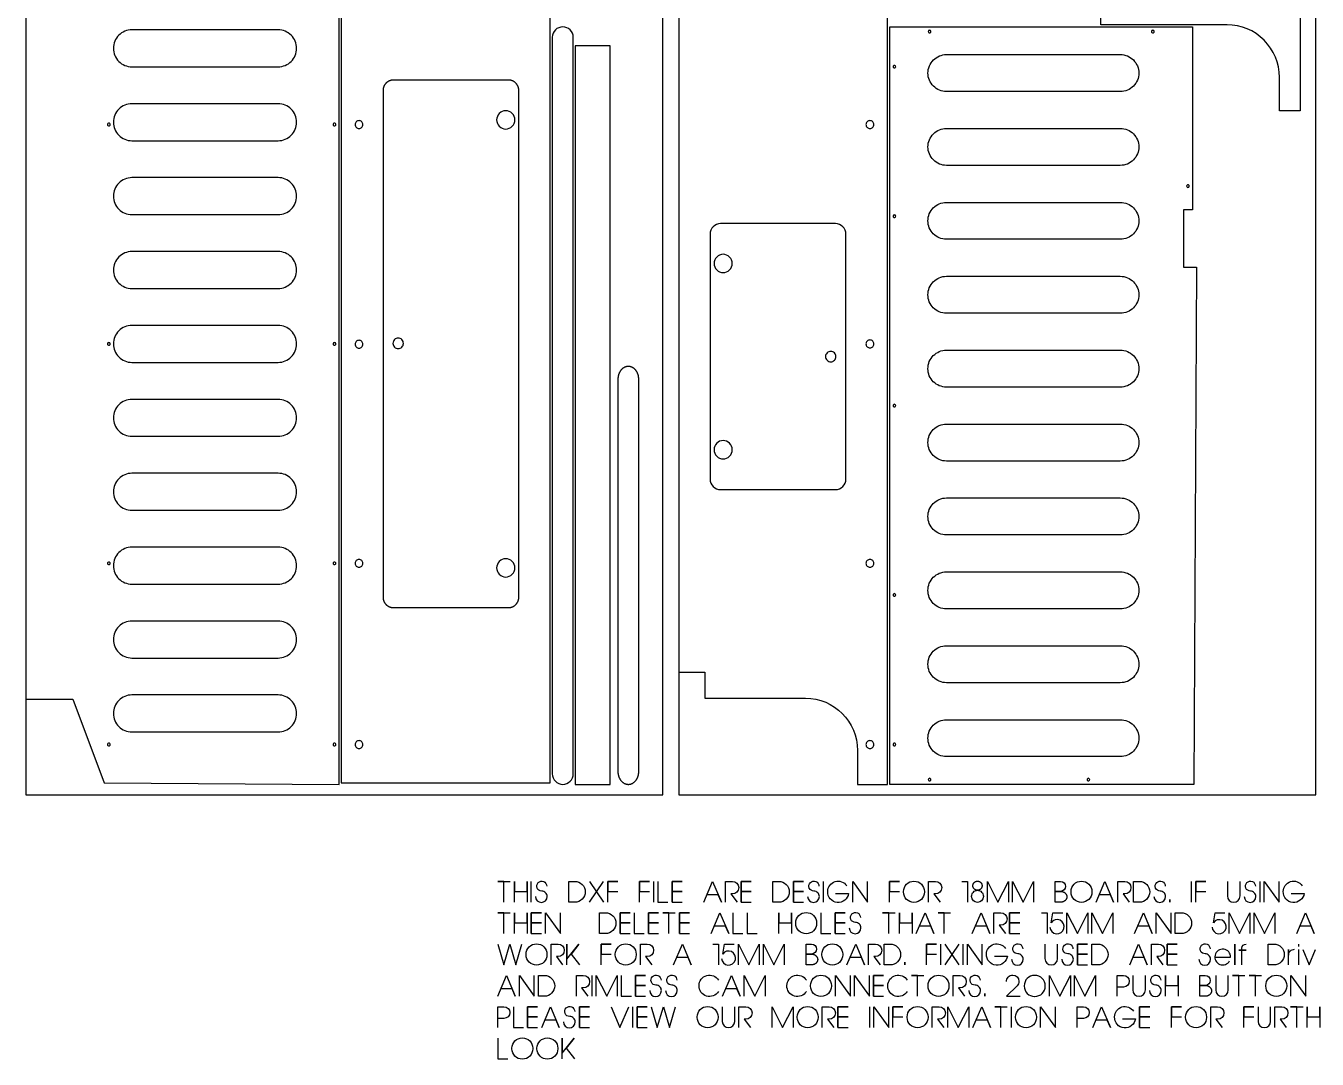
# Model space of a CAD drawing. Extents: x -767 to 5144, y -506 to 2808.
# Drawn here: x 0 to 2473, y -506 to 1472 of the extents above; entities that cross this region are included whole.
import ezdxf

# ---------------------------------------------------------------- set-up
doc = ezdxf.new("R2010")
doc.units = 0
for name, color, linetype in [('DEFAULT_LAYER', 1, 'CONTINUOUS'), ('LAYER_1', 18, 'CONTINUOUS'), ('T5_LOGOLAYER_21', 18, 'CONTINUOUS')]:
    doc.layers.add(name, color=color, linetype=linetype)

msp = doc.modelspace()

# ---------------------------------------------------------------- linework, layer by layer
at = {"layer": 'DEFAULT_LAYER'}
for points in [[(2440.2, 1873.3), (2440.2, 1309), (2400.2, 1309), (2400.2, 1373.6, 0.415276), (2300.2, 1474), (2058.2, 1474), (2058.2, 1873.3)], [(1250.2, 235), (1300.2, 235), (1300.2, 185), (1492.7, 185, -0.413286), (1592.3, 84.9), (1592.3, 20), (1650.2, 20), (1650.2, 1705), (1592.3, 1705), (1592.2, 1639.4, -0.412508), (1492.2, 1540), (1250.2, 1540)], [(638, 1290.6, 0.414214), (630.5, 1283.1, 0.414214), (638, 1275.6, 0.414214), (645.5, 1283.1, 0.414214)], [(919, 1309.5, 0.414214), (901.5, 1292, 0.414214), (919, 1274.5, 0.414214), (936.5, 1292, 0.414214)], [(1616.2, 1290.6, 0.414214), (1608.7, 1283.1, 0.414214), (1616.2, 1275.6, 0.414214), (1623.7, 1283.1, 0.414214)], [(159, 1285.6, 0.414214), (156.5, 1283.1, 0.414214), (159, 1280.6, 0.414214), (161.5, 1283.1, 0.414214)], [(591, 1285.6, 0.414214), (588.5, 1283.1, 0.414214), (591, 1280.6, 0.414214), (593.5, 1283.1, 0.414214)], [(1310.2, 604.3, 0.414214), (1330.2, 584.3), (1550.2, 584.3, 0.414214), (1570.2, 604.3), (1570.2, 1073.3, 0.414214), (1550.2, 1093.3), (1330.2, 1093.3, 0.414214), (1310.2, 1073.3)], [(1335.2, 1034.6, 0.414214), (1317.7, 1017.1, 0.414214), (1335.2, 999.6, 0.414214), (1352.7, 1017.1, 0.414214)], [(159, 865.6, 0.414214), (156.5, 863.1, 0.414214), (159, 860.6, 0.414214), (161.5, 863.1, 0.414214)], [(591, 865.6, 0.414214), (588.5, 863.1, 0.414214), (591, 860.6, 0.414214), (593.5, 863.1, 0.414214)], [(638, 870, 0.414214), (630.5, 862.5, 0.414214), (638, 855, 0.414214), (645.5, 862.5, 0.414214)], [(713, 874.2, 0.414214), (703, 864.2, 0.414214), (713, 854.2, 0.414214), (723, 864.2, 0.414214)], [(1616.2, 870.6, 0.414214), (1608.7, 863.1, 0.414214), (1616.2, 855.6, 0.414214), (1623.7, 863.1, 0.414214)], [(1541.2, 848.8, 0.414214), (1531.2, 838.8, 0.414214), (1541.2, 828.8, 0.414214), (1551.2, 838.8, 0.414214)], [(1335.2, 678, 0.414214), (1317.7, 660.5, 0.414214), (1335.2, 643, 0.414214), (1352.7, 660.5, 0.414214)], [(159, 445.6, 0.414214), (156.5, 443.1, 0.414214), (159, 440.6, 0.414214), (161.5, 443.1, 0.414214)], [(591, 445.6, 0.414214), (588.5, 443.1, 0.414214), (591, 440.6, 0.414214), (593.5, 443.1, 0.414214)], [(638, 450.6, 0.414214), (630.5, 443.1, 0.414214), (638, 435.6, 0.414214), (645.5, 443.1, 0.414214)], [(919, 451.9, 0.414214), (901.5, 434.4, 0.414214), (919, 416.9, 0.414214), (936.5, 434.4, 0.414214)], [(1616.2, 450.6, 0.414214), (1608.7, 443.1, 0.414214), (1616.2, 435.6, 0.414214), (1623.7, 443.1, 0.414214)], [(638, 103.7, 0.414214), (630.5, 96.2, 0.414214), (638, 88.7, 0.414214), (645.5, 96.2, 0.414214)], [(1616.2, 103.7, 0.414214), (1608.7, 96.2, 0.414214), (1616.2, 88.7, 0.414214), (1623.7, 96.2, 0.414214)], [(159, 98.7, 0.414214), (156.5, 96.2, 0.414214), (159, 93.7, 0.414214), (161.5, 96.2, 0.414214)], [(591, 98.7, 0.414214), (588.5, 96.2, 0.414214), (591, 93.7, 0.414214), (593.5, 96.2, 0.414214)]]:
    msp.add_lwpolyline(points, format="xyb", close=True, dxfattribs=at)
for points in [[(604, 23.1), (1004, 23.1), (1004.1, 1703.1), (604, 1703.1)], [(684, 378.3), (684, 377.7), (684, 377.2), (684.1, 376.7), (684.1, 376.2), (684.2, 375.7), (684.2, 375.2), (684.3, 374.7), (684.4, 374.2), (684.5, 373.7), (684.6, 373.3), (684.8, 372.8), (684.9, 372.3), (685.1, 371.8), (685.2, 371.4), (685.4, 370.9), (685.6, 370.5), (685.8, 370), (686, 369.6), (686.2, 369.1), (686.4, 368.7), (686.6, 368.3), (686.9, 367.9), (687.2, 367.5), (687.4, 367.1), (687.7, 366.7), (688, 366.3), (688.3, 365.9), (688.6, 365.5), (688.9, 365.2), (689.2, 364.8), (689.5, 364.5), (689.9, 364.1), (690.2, 363.8), (690.6, 363.4), (690.9, 363.1), (691.3, 362.8), (691.7, 362.5), (692, 362.2), (692.4, 361.9), (692.8, 361.7), (693.2, 361.4), (693.6, 361.1), (694, 360.9), (694.5, 360.7), (694.9, 360.4), (695.3, 360.2), (695.8, 360), (696.2, 359.8), (696.7, 359.6), (697.1, 359.5), (697.6, 359.3), (698.1, 359.2), (698.5, 359), (699, 358.9), (699.5, 358.8), (700, 358.7), (700.5, 358.6), (701, 358.5), (701.5, 358.4), (702, 358.4), (702.5, 358.3), (703, 358.3), (703.5, 358.3), (704, 358.3), (924, 358.3), (924.5, 358.3), (925, 358.3), (925.5, 358.3), (926, 358.4), (926.5, 358.4), (927, 358.5), (927.5, 358.6), (928, 358.7), (928.5, 358.8), (929, 358.9), (929.5, 359), (929.9, 359.2), (930.4, 359.3), (930.9, 359.5), (931.3, 359.6), (931.8, 359.8), (932.2, 360), (932.7, 360.2), (933.1, 360.4), (933.5, 360.7), (934, 360.9), (934.4, 361.1), (934.8, 361.4), (935.2, 361.7), (935.6, 361.9), (936, 362.2), (936.3, 362.5), (936.7, 362.8), (937.1, 363.1), (937.4, 363.4), (937.8, 363.8), (938.1, 364.1), (938.5, 364.5), (938.8, 364.8), (939.1, 365.2), (939.4, 365.5), (939.7, 365.9), (940, 366.3), (940.3, 366.7), (940.6, 367.1), (940.8, 367.5), (941.1, 367.9), (941.4, 368.3), (941.6, 368.7), (941.8, 369.1), (942, 369.6), (942.2, 370), (942.4, 370.5), (942.6, 370.9), (942.8, 371.4), (942.9, 371.8), (943.1, 372.3), (943.2, 372.8), (943.4, 373.3), (943.5, 373.7), (943.6, 374.2), (943.7, 374.7), (943.8, 375.2), (943.8, 375.7), (943.9, 376.2), (943.9, 376.7), (944, 377.2), (944, 377.7), (944, 378.3), (944, 1348.3), (944, 1348.8), (944, 1349.3), (943.9, 1349.8), (943.9, 1350.3), (943.8, 1350.8), (943.8, 1351.3), (943.7, 1351.8), (943.6, 1352.3), (943.5, 1352.8), (943.4, 1353.3), (943.2, 1353.7), (943.1, 1354.2), (942.9, 1354.7), (942.8, 1355.1), (942.6, 1355.6), (942.4, 1356), (942.2, 1356.5), (942, 1356.9), (941.8, 1357.4), (941.6, 1357.8), (941.4, 1358.2), (941.1, 1358.6), (940.8, 1359), (940.6, 1359.4), (940.3, 1359.8), (940, 1360.2), (939.7, 1360.6), (939.4, 1361), (939.1, 1361.3), (938.8, 1361.7), (938.5, 1362.1), (938.1, 1362.4), (937.8, 1362.7), (937.4, 1363.1), (937.1, 1363.4), (936.7, 1363.7), (936.3, 1364), (936, 1364.3), (935.6, 1364.6), (935.2, 1364.8), (934.8, 1365.1), (934.4, 1365.4), (934, 1365.6), (933.5, 1365.8), (933.1, 1366.1), (932.7, 1366.3), (932.2, 1366.5), (931.8, 1366.7), (931.3, 1366.9), (930.9, 1367), (930.4, 1367.2), (929.9, 1367.4), (929.5, 1367.5), (929, 1367.6), (928.5, 1367.7), (928, 1367.8), (927.5, 1367.9), (927, 1368), (926.5, 1368.1), (926, 1368.1), (925.5, 1368.2), (925, 1368.2), (924.5, 1368.2), (924, 1368.3), (704, 1368.3), (703.5, 1368.2), (703, 1368.2), (702.5, 1368.2), (702, 1368.1), (701.5, 1368.1), (701, 1368), (700.5, 1367.9), (700, 1367.8), (699.5, 1367.7), (699, 1367.6), (698.5, 1367.5), (698.1, 1367.4), (697.6, 1367.2), (697.1, 1367), (696.7, 1366.9), (696.2, 1366.7), (695.8, 1366.5), (695.3, 1366.3), (694.9, 1366.1), (694.5, 1365.8), (694, 1365.6), (693.6, 1365.4), (693.2, 1365.1), (692.8, 1364.8), (692.4, 1364.6), (692, 1364.3), (691.7, 1364), (691.3, 1363.7), (690.9, 1363.4), (690.6, 1363.1), (690.2, 1362.7), (689.9, 1362.4), (689.5, 1362.1), (689.2, 1361.7), (688.9, 1361.3), (688.6, 1361), (688.3, 1360.6), (688, 1360.2), (687.7, 1359.8), (687.4, 1359.4), (687.2, 1359), (686.9, 1358.6), (686.6, 1358.2), (686.4, 1357.8), (686.2, 1357.4), (686, 1356.9), (685.8, 1356.5), (685.6, 1356), (685.4, 1355.6), (685.2, 1355.1), (685.1, 1354.7), (684.9, 1354.2), (684.8, 1353.7), (684.6, 1353.3), (684.5, 1352.8), (684.4, 1352.3), (684.3, 1351.8), (684.2, 1351.3), (684.2, 1350.8), (684.1, 1350.3), (684.1, 1349.8), (684, 1349.3), (684, 1348.8), (684, 1348.3)]]:
    msp.add_lwpolyline(points, close=True, dxfattribs=at)
at = {"layer": 'LAYER_1'}
for points in [[(0, 0), (1220, 0), (1220, 2440), (0, 2440)], [(1250.2, 0), (2470.2, 0), (2470.2, 2440), (1250.2, 2440)], [(600, 1705.4), (150, 1703.1), (90, 1543.1), (0, 1543.1), (0, 183.1), (90, 183.1), (150, 23.1), (600, 20)], [(2236.5, 20), (1654.2, 20), (1654.2, 1470), (2234.2, 1470), (2234.2, 1120), (2216.7, 1120), (2216.7, 1010), (2241.7, 1010)], [(1052.1, 20), (1119.1, 20), (1119.1, 1434), (1052.1, 1434)], [(1153.7, 20), (1154.2, 20), (1154.7, 20), (1155.2, 20.1), (1155.7, 20.1), (1156.2, 20.2), (1156.7, 20.3), (1157.2, 20.4), (1157.7, 20.5), (1158.2, 20.6), (1158.7, 20.8), (1159.1, 20.9), (1159.6, 21.1), (1160.1, 21.3), (1160.6, 21.5), (1161, 21.7), (1161.5, 21.9), (1161.9, 22.2), (1162.3, 22.4), (1162.8, 22.7), (1163.2, 23), (1163.6, 23.3), (1164, 23.6), (1164.5, 23.9), (1164.9, 24.2), (1165.3, 24.5), (1165.6, 24.9), (1166, 25.2), (1166.4, 25.6), (1166.8, 26), (1167.1, 26.4), (1167.5, 26.8), (1167.8, 27.2), (1168.2, 27.6), (1168.5, 28.1), (1168.8, 28.5), (1169.1, 29), (1169.4, 29.4), (1169.7, 29.9), (1170, 30.4), (1170.3, 30.9), (1170.5, 31.3), (1170.8, 31.9), (1171, 32.4), (1171.3, 32.9), (1171.5, 33.4), (1171.7, 33.9), (1171.9, 34.5), (1172.1, 35), (1172.3, 35.6), (1172.5, 36.2), (1172.6, 36.7), (1172.8, 37.3), (1172.9, 37.9), (1173, 38.5), (1173.2, 39.1), (1173.3, 39.7), (1173.4, 40.3), (1173.4, 40.9), (1173.5, 41.5), (1173.6, 42.1), (1173.6, 42.7), (1173.6, 43.3), (1173.7, 44), (1173.7, 44.6), (1173.7, 795.4), (1173.7, 796), (1173.6, 796.7), (1173.6, 797.3), (1173.6, 797.9), (1173.5, 798.5), (1173.4, 799.1), (1173.4, 799.7), (1173.3, 800.3), (1173.2, 800.9), (1173, 801.5), (1172.9, 802.1), (1172.8, 802.7), (1172.6, 803.3), (1172.5, 803.8), (1172.3, 804.4), (1172.1, 805), (1171.9, 805.5), (1171.7, 806.1), (1171.5, 806.6), (1171.3, 807.1), (1171, 807.6), (1170.8, 808.1), (1170.5, 808.7), (1170.3, 809.1), (1170, 809.6), (1169.7, 810.1), (1169.4, 810.6), (1169.1, 811), (1168.8, 811.5), (1168.5, 811.9), (1168.2, 812.4), (1167.8, 812.8), (1167.5, 813.2), (1167.1, 813.6), (1166.8, 814), (1166.4, 814.4), (1166, 814.7), (1165.6, 815.1), (1165.3, 815.5), (1164.9, 815.8), (1164.5, 816.1), (1164, 816.4), (1163.6, 816.7), (1163.2, 817), (1162.8, 817.3), (1162.3, 817.6), (1161.9, 817.8), (1161.5, 818.1), (1161, 818.3), (1160.6, 818.5), (1160.1, 818.7), (1159.6, 818.9), (1159.1, 819.1), (1158.7, 819.2), (1158.2, 819.4), (1157.7, 819.5), (1157.2, 819.6), (1156.7, 819.7), (1156.2, 819.8), (1155.7, 819.9), (1155.2, 819.9), (1154.7, 820), (1154.2, 820), (1153.7, 820), (1153.2, 820), (1152.6, 820), (1152.1, 819.9), (1151.6, 819.9), (1151.1, 819.8), (1150.6, 819.7), (1150.1, 819.6), (1149.6, 819.5), (1149.2, 819.4), (1148.7, 819.2), (1148.2, 819.1), (1147.7, 818.9), (1147.3, 818.7), (1146.8, 818.5), (1146.3, 818.3), (1145.9, 818.1), (1145.4, 817.8), (1145, 817.6), (1144.6, 817.3), (1144.1, 817), (1143.7, 816.7), (1143.3, 816.4), (1142.9, 816.1), (1142.5, 815.8), (1142.1, 815.5), (1141.7, 815.1), (1141.3, 814.7), (1141, 814.4), (1140.6, 814), (1140.2, 813.6), (1139.9, 813.2), (1139.5, 812.8), (1139.2, 812.4), (1138.9, 811.9), (1138.6, 811.5), (1138.2, 811), (1137.9, 810.6), (1137.6, 810.1), (1137.4, 809.6), (1137.1, 809.1), (1136.8, 808.7), (1136.6, 808.1), (1136.3, 807.6), (1136.1, 807.1), (1135.9, 806.6), (1135.6, 806.1), (1135.4, 805.5), (1135.2, 805), (1135.1, 804.4), (1134.9, 803.8), (1134.7, 803.3), (1134.6, 802.7), (1134.4, 802.1), (1134.3, 801.5), (1134.2, 800.9), (1134.1, 800.3), (1134, 799.7), (1133.9, 799.1), (1133.8, 798.5), (1133.8, 797.9), (1133.7, 797.3), (1133.7, 796.7), (1133.7, 796), (1133.7, 795.4), (1133.7, 44.6), (1133.7, 44), (1133.7, 43.3), (1133.7, 42.7), (1133.8, 42.1), (1133.8, 41.5), (1133.9, 40.9), (1134, 40.3), (1134.1, 39.7), (1134.2, 39.1), (1134.3, 38.5), (1134.4, 37.9), (1134.6, 37.3), (1134.7, 36.7), (1134.9, 36.2), (1135.1, 35.6), (1135.2, 35), (1135.4, 34.5), (1135.6, 33.9), (1135.9, 33.4), (1136.1, 32.9), (1136.3, 32.4), (1136.6, 31.9), (1136.8, 31.3), (1137.1, 30.9), (1137.4, 30.4), (1137.6, 29.9), (1137.9, 29.4), (1138.2, 29), (1138.6, 28.5), (1138.9, 28.1), (1139.2, 27.6), (1139.5, 27.2), (1139.9, 26.8), (1140.2, 26.4), (1140.6, 26), (1141, 25.6), (1141.3, 25.2), (1141.7, 24.9), (1142.1, 24.5), (1142.5, 24.2), (1142.9, 23.9), (1143.3, 23.6), (1143.7, 23.3), (1144.1, 23), (1144.6, 22.7), (1145, 22.4), (1145.4, 22.2), (1145.9, 21.9), (1146.3, 21.7), (1146.8, 21.5), (1147.3, 21.3), (1147.7, 21.1), (1148.2, 20.9), (1148.7, 20.8), (1149.2, 20.6), (1149.6, 20.5), (1150.1, 20.4), (1150.6, 20.3), (1151.1, 20.2), (1151.6, 20.1), (1152.1, 20.1), (1152.6, 20), (1153.2, 20)]]:
    msp.add_lwpolyline(points, close=True, dxfattribs=at)
for points in [[(203, 1464.3, 0.414214), (167.7, 1429, 0.414214), (203, 1393.6), (483, 1393.6, 0.414214), (518.4, 1429, 0.414214), (483, 1464.3)], [(1008.1, 40, 0.414214), (1028.1, 20, 0.414214), (1048.1, 40), (1048.1, 1450, 0.414214), (1028.1, 1470, 0.414214), (1008.1, 1450)], [(1730.4, 1463.5, 0.414214), (1727.9, 1461, 0.414214), (1730.4, 1458.5, 0.414214), (1732.9, 1461, 0.414214)], [(2158, 1463.5, 0.414214), (2155.5, 1461, 0.414214), (2158, 1458.5, 0.414214), (2160.5, 1461, 0.414214)], [(2131.1, 1381.6, -0.414214), (2095.7, 1346.3), (1762.7, 1346.3, -0.414214), (1727.3, 1381.6, -0.414214), (1762.7, 1417), (2095.7, 1417, -0.414214)], [(1663.2, 1396.3, 0.414214), (1660.7, 1393.8, 0.414214), (1663.2, 1391.3, 0.414214), (1665.7, 1393.8, 0.414214)], [(203, 1322.9, 0.414214), (167.7, 1287.5, 0.414214), (203, 1252.1), (483, 1252.1, 0.414214), (518.4, 1287.5, 0.414214), (483, 1322.9)], [(2131.1, 1240.2, -0.414214), (2095.7, 1204.8), (1762.7, 1204.8, -0.414214), (1727.3, 1240.2, -0.414214), (1762.7, 1275.5), (2095.7, 1275.5, -0.414214)], [(203, 1181.4, 0.414214), (167.7, 1146, 0.414214), (203, 1110.6), (483, 1110.6, 0.414214), (518.4, 1146, 0.414214), (483, 1181.4)], [(2225.2, 1167.7, 0.414214), (2222.7, 1165.2, 0.414214), (2225.2, 1162.7, 0.414214), (2227.7, 1165.2, 0.414214)], [(2131.1, 1098.7, -0.414214), (2095.7, 1063.3), (1762.6, 1063.3, -0.414214), (1727.3, 1098.7, -0.414214), (1762.6, 1134.1), (2095.7, 1134.1, -0.414214)], [(1663.2, 1110, 0.414214), (1660.7, 1107.5, 0.414214), (1663.2, 1105, 0.414214), (1665.7, 1107.5, 0.414214)], [(203, 1039.9, 0.414214), (167.7, 1004.5, 0.414214), (203, 969.2), (483, 969.2, 0.414214), (518.4, 1004.5, 0.414214), (483, 1039.9)], [(2131.1, 957.2, -0.414214), (2095.7, 921.8), (1762.6, 921.8, -0.414214), (1727.3, 957.2, -0.414214), (1762.6, 992.6), (2095.7, 992.6, -0.414214)], [(203, 898.4, 0.414214), (167.7, 863.1, 0.414214), (203, 827.7), (483, 827.7, 0.414214), (518.4, 863.1, 0.414214), (483, 898.4)], [(2131.1, 815.7, -0.414214), (2095.7, 780.4), (1762.6, 780.4, -0.414214), (1727.3, 815.7, -0.414214), (1762.6, 851.1), (2095.7, 851.1, -0.414214)], [(203, 757, 0.414214), (167.7, 721.6, 0.414214), (203, 686.2), (483, 686.2, 0.414214), (518.4, 721.6, 0.414214), (483, 757)], [(1663.2, 747.5, 0.414214), (1660.7, 745, 0.414214), (1663.2, 742.5, 0.414214), (1665.7, 745, 0.414214)], [(2131.1, 674.3, -0.414214), (2095.7, 638.9), (1762.6, 638.9, -0.414214), (1727.3, 674.3, -0.414214), (1762.6, 709.6), (2095.7, 709.6, -0.414214)], [(203, 615.5, 0.414214), (167.7, 580.1, 0.414214), (203, 544.8), (483, 544.8, 0.414214), (518.4, 580.1, 0.414214), (483, 615.5)], [(2131.1, 532.8, -0.414214), (2095.7, 497.4), (1762.6, 497.4, -0.414214), (1727.3, 532.8, -0.414214), (1762.6, 568.2), (2095.7, 568.2, -0.414214)], [(203, 474, 0.414214), (167.7, 438.6, 0.414214), (203, 403.3), (483, 403.3, 0.414214), (518.4, 438.6, 0.414214), (483, 474)], [(2131.1, 391.3, -0.414214), (2095.7, 355.9), (1762.6, 355.9, -0.414214), (1727.3, 391.3, -0.414214), (1762.6, 426.7), (2095.7, 426.7, -0.414214)], [(1663.2, 385, 0.414214), (1660.7, 382.5, 0.414214), (1663.2, 380, 0.414214), (1665.7, 382.5, 0.414214)], [(203, 332.5, 0.414214), (167.7, 297.2, 0.414214), (203, 261.8), (483, 261.8, 0.414214), (518.4, 297.2, 0.414214), (483, 332.5)], [(2131.1, 249.8, -0.414214), (2095.7, 214.5), (1762.6, 214.5, -0.414214), (1727.3, 249.8, -0.414214), (1762.6, 285.2), (2095.7, 285.2, -0.414214)], [(203, 191.1, 0.414214), (167.7, 155.7, 0.414214), (203, 120.3), (483, 120.3, 0.414214), (518.4, 155.7, 0.414214), (483, 191.1)], [(2131.1, 108.4, -0.414214), (2095.7, 73), (1762.6, 73, -0.414214), (1727.3, 108.4, -0.414214), (1762.6, 143.7), (2095.7, 143.7, -0.414214)], [(1663.2, 98.7, 0.414214), (1660.7, 96.2, 0.414214), (1663.2, 93.7, 0.414214), (1665.7, 96.2, 0.414214)], [(1730.4, 31.5, 0.414214), (1727.9, 29, 0.414214), (1730.4, 26.5, 0.414214), (1732.9, 29, 0.414214)], [(2034.5, 31.5, 0.414214), (2032, 29, 0.414214), (2034.5, 26.5, 0.414214), (2037, 29, 0.414214)]]:
    msp.add_lwpolyline(points, format="xyb", close=True, dxfattribs=at)
at = {"layer": 'T5_LOGOLAYER_21'}
for points in [[(915.5, -205.7), (915.5, -165.7), (903.5, -165.7), (927.5, -165.7)], [(935.5, -205.7), (935.5, -165.7), (935.5, -185.3), (959.9, -185.3), (959.9, -165.7), (959.9, -205.7)], [(967.9, -205.7), (967.9, -165.7)], [(1079, -165.7), (1105.8, -205.7)], [(1079.4, -205.7), (1106.2, -165.7)], [(1114.2, -205.7), (1114.2, -165.7), (1133.4, -165.7), (1114.2, -165.7), (1114.2, -185.3), (1133.4, -185.3)], [(1175, -205.7), (1175, -165.7), (1194.2, -165.7), (1175, -165.7), (1175, -185.3), (1194.2, -185.3)], [(1202.2, -205.7), (1202.2, -165.7)], [(1210.2, -165.7), (1210.2, -205.7), (1229.4, -205.7)], [(1237.4, -205.7), (1237.4, -165.7), (1256.6, -165.7), (1237.4, -165.7), (1237.4, -185.3), (1256.6, -185.3), (1237.4, -185.3), (1237.4, -205.7), (1256.6, -205.7)], [(1298.2, -205.7), (1315, -165.7), (1331.8, -205.7), (1325.8, -191.3), (1304.6, -191.3)], [(1369.8, -205.7), (1369.8, -165.7), (1389, -165.7), (1369.8, -165.7), (1369.8, -185.3), (1389, -185.3), (1369.8, -185.3), (1369.8, -205.7), (1389, -205.7)], [(1469.8, -205.7), (1469.8, -165.7), (1489, -165.7), (1469.8, -165.7), (1469.8, -185.3), (1489, -185.3), (1469.8, -185.3), (1469.8, -205.7), (1489, -205.7)], [(1527.4, -205.7), (1527.4, -165.7)], [(1583.4, -205.7), (1583.4, -165.7), (1611.8, -205.7), (1611.8, -165.7)], [(1653.4, -205.7), (1653.4, -165.7), (1672.6, -165.7), (1653.4, -165.7), (1653.4, -185.3), (1672.6, -185.3)], [(1792.2, -165.7), (1803, -165.7), (1803, -205.7)], [(1841.4, -205.7), (1841.4, -165.7), (1861.4, -205.7), (1881.4, -165.7), (1881.4, -205.7)], [(1889.4, -205.7), (1889.4, -165.7), (1909.4, -205.7), (1929.4, -165.7), (1929.4, -205.7)], [(2049.3, -205.7), (2066.1, -165.7), (2082.9, -205.7), (2076.9, -191.3), (2055.7, -191.3)], [(2232.1, -205.7), (2232.1, -165.7)], [(2240.1, -205.7), (2240.1, -165.7), (2259.3, -165.7), (2240.1, -165.7), (2240.1, -185.3), (2259.3, -185.3)], [(2363.3, -205.7), (2363.3, -165.7)], [(2371.3, -205.7), (2371.3, -165.7), (2399.7, -205.7), (2399.7, -165.7)], [(915.5, -265.7), (915.5, -225.7), (903.5, -225.7), (927.5, -225.7)], [(935.5, -265.7), (935.5, -225.7), (935.5, -245.3), (959.9, -245.3), (959.9, -225.7), (959.9, -265.7)], [(967.9, -265.7), (967.9, -225.7), (987.1, -225.7), (967.9, -225.7), (967.9, -245.3), (987.1, -245.3), (967.9, -245.3), (967.9, -265.7), (987.1, -265.7)], [(995.1, -265.7), (995.1, -225.7), (1023.5, -265.7), (1023.5, -225.7)], [(1137.8, -265.7), (1137.8, -225.7), (1157, -225.7), (1137.8, -225.7), (1137.8, -245.3), (1157, -245.3), (1137.8, -245.3), (1137.8, -265.7), (1157, -265.7)], [(1165, -225.7), (1165, -265.7), (1184.2, -265.7)], [(1192.2, -265.7), (1192.2, -225.7), (1211.4, -225.7), (1192.2, -225.7), (1192.2, -245.3), (1211.4, -245.3), (1192.2, -245.3), (1192.2, -265.7), (1211.4, -265.7)], [(1231.4, -265.7), (1231.4, -225.7), (1219.4, -225.7), (1243.4, -225.7)], [(1251.4, -265.7), (1251.4, -225.7), (1270.6, -225.7), (1251.4, -225.7), (1251.4, -245.3), (1270.6, -245.3), (1251.4, -245.3), (1251.4, -265.7), (1270.6, -265.7)], [(1312.2, -265.7), (1329, -225.7), (1345.8, -265.7), (1339.8, -251.3), (1318.6, -251.3)], [(1353.8, -225.7), (1353.8, -265.7), (1373, -265.7)], [(1381, -225.7), (1381, -265.7), (1400.2, -265.7)], [(1441.8, -265.7), (1441.8, -225.7), (1441.8, -245.3), (1466.2, -245.3), (1466.2, -225.7), (1466.2, -265.7)], [(1522.2, -225.7), (1522.2, -265.7), (1541.4, -265.7)], [(1549.4, -265.7), (1549.4, -225.7), (1568.6, -225.7), (1549.4, -225.7), (1549.4, -245.3), (1568.6, -245.3), (1549.4, -245.3), (1549.4, -265.7), (1568.6, -265.7)], [(1652.6, -265.7), (1652.6, -225.7), (1640.6, -225.7), (1664.6, -225.7)], [(1672.6, -265.7), (1672.6, -225.7), (1672.6, -245.3), (1697, -245.3), (1697, -225.7), (1697, -265.7)], [(1705, -265.7), (1721.8, -225.7), (1738.6, -265.7), (1732.6, -251.3), (1711.4, -251.3)], [(1758.6, -265.7), (1758.6, -225.7), (1746.6, -225.7), (1770.6, -225.7)], [(1812.2, -265.7), (1829, -225.7), (1845.8, -265.7), (1839.8, -251.3), (1818.6, -251.3)], [(1883.8, -265.7), (1883.8, -225.7), (1903, -225.7), (1883.8, -225.7), (1883.8, -245.3), (1903, -245.3), (1883.8, -245.3), (1883.8, -265.7), (1903, -265.7)], [(1944.6, -225.7), (1955.4, -225.7), (1955.4, -265.7)], [(1993.4, -265.7), (1993.4, -225.7), (2013.4, -265.7), (2033.4, -225.7), (2033.4, -265.7)], [(2041.4, -265.7), (2041.4, -225.7), (2061.4, -265.7), (2081.4, -225.7), (2081.4, -265.7)], [(2123, -265.7), (2139.8, -225.7), (2156.6, -265.7), (2150.6, -251.3), (2129.4, -251.3)], [(2164.6, -265.7), (2164.6, -225.7), (2193, -265.7), (2193, -225.7)], [(2303.8, -265.7), (2303.8, -225.7), (2323.8, -265.7), (2343.8, -225.7), (2343.8, -265.7)], [(2351.8, -265.7), (2351.8, -225.7), (2371.8, -265.7), (2391.8, -225.7), (2391.8, -265.7)], [(2433.4, -265.7), (2450.2, -225.7), (2467, -265.7), (2461, -251.3), (2439.8, -251.3)], [(903.5, -285.7), (915.1, -325.7), (926.7, -285.7), (938.3, -325.7), (949.9, -285.7)], [(1035.9, -325.7), (1035.9, -285.7), (1035.9, -314.5), (1059.1, -285.7), (1043.9, -304.9), (1059.9, -325.7)], [(1101.5, -325.7), (1101.5, -285.7), (1120.7, -285.7), (1101.5, -285.7), (1101.5, -305.3), (1120.7, -305.3)], [(1240.3, -325.7), (1257.1, -285.7), (1273.9, -325.7), (1267.9, -311.3), (1246.7, -311.3)], [(1315.5, -285.7), (1326.3, -285.7), (1326.3, -325.7)], [(1364.3, -325.7), (1364.3, -285.7), (1384.3, -325.7), (1404.3, -285.7), (1404.3, -325.7)], [(1412.3, -325.7), (1412.3, -285.7), (1432.3, -325.7), (1452.3, -285.7), (1452.3, -325.7)], [(1572.2, -325.7), (1589, -285.7), (1605.8, -325.7), (1599.8, -311.3), (1578.6, -311.3)], [(1724.6, -325.7), (1724.6, -285.7), (1743.8, -285.7), (1724.6, -285.7), (1724.6, -305.3), (1743.8, -305.3)], [(1751.8, -325.7), (1751.8, -285.7)], [(1759.8, -285.7), (1786.6, -325.7)], [(1760.2, -325.7), (1787, -285.7)], [(1795, -325.7), (1795, -285.7)], [(1803, -325.7), (1803, -285.7), (1831.4, -325.7), (1831.4, -285.7)], [(2013.8, -325.7), (2013.8, -285.7), (2033, -285.7), (2013.8, -285.7), (2013.8, -305.3), (2033, -305.3), (2013.8, -305.3), (2013.8, -325.7), (2033, -325.7)], [(2113.7, -325.7), (2130.5, -285.7), (2147.3, -325.7), (2141.3, -311.3), (2120.1, -311.3)], [(2185.3, -325.7), (2185.3, -285.7), (2204.5, -285.7), (2185.3, -285.7), (2185.3, -305.3), (2204.5, -305.3), (2185.3, -305.3), (2185.3, -325.7), (2204.5, -325.7)], [(2437.3, -290.5), (2437.3, -285.7)], [(2437.3, -325.7), (2437.3, -296.1)], [(2445.3, -296.1), (2457.3, -325.7), (2469.3, -296.1)], [(903.5, -385.7), (920.3, -345.7), (937.1, -385.7), (931.1, -371.3), (909.9, -371.3)], [(945.1, -385.7), (945.1, -345.7), (973.5, -385.7), (973.5, -345.7)], [(1084.2, -385.7), (1084.2, -345.7)], [(1092.2, -385.7), (1092.2, -345.7), (1112.2, -385.7), (1132.2, -345.7), (1132.2, -385.7)], [(1140.2, -345.7), (1140.2, -385.7), (1159.4, -385.7)], [(1167.4, -385.7), (1167.4, -345.7), (1186.6, -345.7), (1167.4, -345.7), (1167.4, -365.3), (1186.6, -365.3), (1167.4, -365.3), (1167.4, -385.7), (1186.6, -385.7)], [(1334.1, -385.7), (1350.9, -345.7), (1367.7, -385.7), (1361.7, -371.3), (1340.5, -371.3)], [(1375.7, -385.7), (1375.7, -345.7), (1395.7, -385.7), (1415.7, -345.7), (1415.7, -385.7)], [(1550.5, -385.7), (1550.5, -345.7), (1578.9, -385.7), (1578.9, -345.7)], [(1586.9, -385.7), (1586.9, -345.7), (1615.3, -385.7), (1615.3, -345.7)], [(1623.3, -385.7), (1623.3, -345.7), (1642.5, -345.7), (1623.3, -345.7), (1623.3, -365.3), (1642.5, -365.3), (1623.3, -365.3), (1623.3, -385.7), (1642.5, -385.7)], [(1707.6, -385.7), (1707.6, -345.7), (1695.6, -345.7), (1719.6, -345.7)], [(1960, -385.7), (1960, -345.7), (1980, -385.7), (2000, -345.7), (2000, -385.7)], [(2008, -385.7), (2008, -345.7), (2028, -385.7), (2048, -345.7), (2048, -385.7)], [(2182, -385.7), (2182, -345.7), (2182, -365.3), (2206.4, -365.3), (2206.4, -345.7), (2206.4, -385.7)], [(2322.3, -385.7), (2322.3, -345.7), (2310.3, -345.7), (2334.3, -345.7)], [(2354.3, -385.7), (2354.3, -345.7), (2342.3, -345.7), (2366.3, -345.7)], [(2422.3, -385.7), (2422.3, -345.7), (2450.7, -385.7), (2450.7, -345.7)], [(933.5, -405.7), (933.5, -445.7), (952.7, -445.7)], [(960.7, -445.7), (960.7, -405.7), (979.9, -405.7), (960.7, -405.7), (960.7, -425.3), (979.9, -425.3), (960.7, -425.3), (960.7, -445.7), (979.9, -445.7)], [(987.9, -445.7), (1004.7, -405.7), (1021.5, -445.7), (1015.5, -431.3), (994.3, -431.3)], [(1059.9, -445.7), (1059.9, -405.7), (1079.1, -405.7), (1059.9, -405.7), (1059.9, -425.3), (1079.1, -425.3), (1059.9, -425.3), (1059.9, -445.7), (1079.1, -445.7)], [(1120.7, -405.7), (1137.5, -445.7), (1154.3, -405.7)], [(1162.3, -445.7), (1162.3, -405.7)], [(1170.3, -445.7), (1170.3, -405.7), (1189.5, -405.7), (1170.3, -405.7), (1170.3, -425.3), (1189.5, -425.3), (1170.3, -425.3), (1170.3, -445.7), (1189.5, -445.7)], [(1197.5, -405.7), (1209.1, -445.7), (1220.7, -405.7), (1232.3, -445.7), (1243.9, -405.7)], [(1429.1, -445.7), (1429.1, -405.7), (1449.1, -445.7), (1469.1, -405.7), (1469.1, -445.7)], [(1555.1, -445.7), (1555.1, -405.7), (1574.3, -405.7), (1555.1, -405.7), (1555.1, -425.3), (1574.3, -425.3), (1555.1, -425.3), (1555.1, -445.7), (1574.3, -445.7)], [(1615.9, -445.7), (1615.9, -405.7)], [(1623.9, -445.7), (1623.9, -405.7), (1652.3, -445.7), (1652.3, -405.7)], [(1660.3, -445.7), (1660.3, -405.7), (1679.5, -405.7), (1660.3, -405.7), (1660.3, -425.3), (1679.5, -425.3)], [(1765.5, -445.7), (1765.5, -405.7), (1785.5, -445.7), (1805.5, -405.7), (1805.5, -445.7)], [(1813.5, -445.7), (1830.3, -405.7), (1847.1, -445.7), (1841.1, -431.3), (1819.9, -431.3)], [(1867.1, -445.7), (1867.1, -405.7), (1855.1, -405.7), (1879.1, -405.7)], [(1887.1, -445.7), (1887.1, -405.7)], [(1943.1, -445.7), (1943.1, -405.7), (1971.5, -445.7), (1971.5, -405.7)], [(2043.1, -445.7), (2059.9, -405.7), (2076.7, -445.7), (2070.7, -431.3), (2049.5, -431.3)], [(2132.7, -445.7), (2132.7, -405.7), (2151.9, -405.7), (2132.7, -405.7), (2132.7, -425.3), (2151.9, -425.3), (2132.7, -425.3), (2132.7, -445.7), (2151.9, -445.7)], [(2193.5, -445.7), (2193.5, -405.7), (2212.7, -405.7), (2193.5, -405.7), (2193.5, -425.3), (2212.7, -425.3)], [(2332.3, -445.7), (2332.3, -405.7), (2351.5, -405.7), (2332.3, -405.7), (2332.3, -425.3), (2351.5, -425.3)], [(2433.5, -445.7), (2433.5, -405.7), (2421.5, -405.7), (2445.5, -405.7)], [(2453.5, -445.7), (2453.5, -405.7), (2453.5, -425.3), (2477.9, -425.3), (2477.9, -405.7), (2477.9, -445.7)], [(903.5, -465.7), (903.5, -505.7), (922.7, -505.7)], [(1026.7, -505.7), (1026.7, -465.7), (1026.7, -494.5), (1049.9, -465.7), (1034.7, -484.9), (1050.7, -505.7)]]:
    msp.add_lwpolyline(points, dxfattribs=at)
for points in [[(975.9, -194.9, 1), (998.3, -194.9, 0.415385), (987.9, -184.5, -0.668438), (981.1, -168.1, -0.668438), (997.5, -174.9)], [(1339.8, -205.7), (1339.8, -165.7), (1353, -165.7, -1), (1353, -189.7), (1349.8, -189.7), (1361.8, -205.7)], [(1497, -194.9, 1), (1519.4, -194.9, 0.415385), (1509, -184.5, -0.668438), (1502.2, -168.1, -0.668438), (1518.6, -174.9)], [(1550.6, -188.9), (1575.4, -188.9, -0.955296), (1535.4, -185.3, -0.741566), (1571.8, -174.1)], [(1728.6, -205.7), (1728.6, -165.7), (1741.8, -165.7, -1), (1741.8, -189.7), (1738.6, -189.7), (1750.6, -205.7)], [(2090.9, -205.7), (2090.9, -165.7), (2104.1, -165.7, -1), (2104.1, -189.7), (2100.9, -189.7), (2112.9, -205.7)], [(2160.1, -194.9, 1), (2182.5, -194.9, 0.415385), (2172.1, -184.5, -0.668438), (2165.3, -168.1, -0.668438), (2181.7, -174.9)], [(2300.9, -165.7), (2300.9, -193.7, 1), (2324.9, -193.7), (2324.9, -165.7)], [(2332.9, -194.9, 1), (2355.3, -194.9, 0.415385), (2344.9, -184.5, -0.668438), (2338.1, -168.1, -0.668438), (2354.5, -174.9)], [(2422.9, -188.9), (2447.7, -188.9, -0.955296), (2407.7, -185.3, -0.741566), (2444.1, -174.1)], [(1576.6, -254.9, 1), (1599, -254.9, 0.415385), (1588.6, -244.5, -0.668438), (1581.8, -228.1, -0.668438), (1598.2, -234.9)], [(1853.8, -265.7), (1853.8, -225.7), (1867, -225.7, -1), (1867, -249.7), (1863.8, -249.7), (1875.8, -265.7)], [(1961, -253.3, 0.857608), (1987.8, -256.1, 0.839431), (1963.4, -244.9), (1966.6, -225.7), (1985.4, -225.7)], [(2271.4, -253.3, 0.857608), (2298.1, -256.1, 0.839431), (2273.8, -244.9), (2277, -225.7), (2295.8, -225.7)], [(1005.9, -325.7), (1005.9, -285.7), (1019.1, -285.7, -1), (1019.1, -309.7), (1015.9, -309.7), (1027.9, -325.7)], [(1176.7, -325.7), (1176.7, -285.7), (1189.9, -285.7, -1), (1189.9, -309.7), (1186.7, -309.7), (1198.7, -325.7)], [(1331.9, -313.3, 0.857608), (1358.6, -316.1, 0.839431), (1334.3, -304.9), (1337.5, -285.7), (1356.3, -285.7)], [(1613.8, -325.7), (1613.8, -285.7), (1627, -285.7, -1), (1627, -309.7), (1623.8, -309.7), (1635.8, -325.7)], [(1854.6, -308.9), (1879.4, -308.9, -0.955296), (1839.4, -305.3, -0.741566), (1875.8, -294.1)], [(1887.4, -314.9, 1), (1909.8, -314.9, 0.415385), (1899.4, -304.5, -0.668438), (1892.6, -288.1, -0.668438), (1909, -294.9)], [(1951.4, -285.7), (1951.4, -313.7, 1), (1975.4, -313.7), (1975.4, -285.7)], [(1983.4, -314.9, 1), (2005.8, -314.9, 0.415385), (1995.4, -304.5, -0.668438), (1988.6, -288.1, -0.668438), (2005, -294.9)], [(2155.3, -325.7), (2155.3, -285.7), (2168.5, -285.7, -1), (2168.5, -309.7), (2165.3, -309.7), (2177.3, -325.7)], [(2246.1, -314.9, 1), (2268.5, -314.9, 0.415385), (2258.1, -304.5, -0.668438), (2251.3, -288.1, -0.668438), (2267.7, -294.9)], [(2277.3, -310.9), (2306.9, -310.9, 0.90232), (2277, -307.2, 0.862347), (2304.9, -318.1)], [(2328.5, -325.7), (2328.5, -297.3), (2322.9, -297.3), (2336.9, -297.3), (2328.5, -297.3), (2328.5, -293.7, -0.413333), (2336.5, -285.7)], [(2417.7, -325.7), (2417.7, -296.1), (2417.7, -307.3, -0.416092), (2429.3, -295.7)], [(1054.2, -385.7), (1054.2, -345.7), (1067.4, -345.7, -1), (1067.4, -369.7), (1064.2, -369.7), (1076.2, -385.7)], [(1194.6, -374.9, 1), (1217, -374.9, 0.415385), (1206.6, -364.5, -0.668438), (1199.8, -348.1, -0.668438), (1216.2, -354.9)], [(1225, -374.9, 1), (1247.4, -374.9, 0.415385), (1237, -364.5, -0.668438), (1230.2, -348.1, -0.668438), (1246.6, -354.9)], [(1326.2, -376.5, -0.77786), (1289, -365.3, -0.756443), (1326.2, -354.9)], [(1494.5, -376.5, -0.77786), (1457.3, -365.3, -0.756443), (1494.5, -354.9)], [(1687.7, -376.5, -0.77786), (1650.5, -365.3, -0.756443), (1687.7, -354.9)], [(1775.6, -385.7), (1775.6, -345.7), (1788.8, -345.7, -1), (1788.8, -369.7), (1785.6, -369.7), (1797.6, -385.7)], [(1805.6, -374.9, 1), (1828, -374.9, 0.415385), (1817.6, -364.5, -0.668438), (1810.8, -348.1, -0.668438), (1827.2, -354.9)], [(1877.6, -357.7, -0.423868), (1889.6, -345.3, -0.413911), (1901.6, -357.3, -0.194637), (1898, -365.7), (1878, -385.7), (1903.6, -385.7)], [(2089.6, -385.7), (2089.6, -345.7), (2101.6, -345.7, -1), (2101.6, -368.1), (2089.6, -368.1)], [(2119.6, -345.7), (2119.6, -373.7, 1), (2143.6, -373.7), (2143.6, -345.7)], [(2151.6, -374.9, 1), (2174, -374.9, 0.415385), (2163.6, -364.5, -0.668438), (2156.8, -348.1, -0.668438), (2173.2, -354.9)], [(2278.3, -345.7), (2278.3, -373.7, 1), (2302.3, -373.7), (2302.3, -345.7)], [(903.5, -445.7), (903.5, -405.7), (915.5, -405.7, -1), (915.5, -428.1), (903.5, -428.1)], [(1029.5, -434.9, 1), (1051.9, -434.9, 0.415385), (1041.5, -424.5, -0.668438), (1034.7, -408.1, -0.668438), (1051.1, -414.9)], [(1333.5, -405.7), (1333.5, -433.7, 1), (1357.5, -433.7), (1357.5, -405.7)], [(1365.5, -445.7), (1365.5, -405.7), (1378.7, -405.7, -1), (1378.7, -429.7), (1375.5, -429.7), (1387.5, -445.7)], [(1525.1, -445.7), (1525.1, -405.7), (1538.3, -405.7, -1), (1538.3, -429.7), (1535.1, -429.7), (1547.1, -445.7)], [(1735.5, -445.7), (1735.5, -405.7), (1748.7, -405.7, -1), (1748.7, -429.7), (1745.5, -429.7), (1757.5, -445.7)], [(2013.1, -445.7), (2013.1, -405.7), (2025.1, -405.7, -1), (2025.1, -428.1), (2013.1, -428.1)], [(2099.9, -428.9), (2124.7, -428.9, -0.955296), (2084.7, -425.3, -0.741566), (2121.1, -414.1)], [(2268.7, -445.7), (2268.7, -405.7), (2281.9, -405.7, -1), (2281.9, -429.7), (2278.7, -429.7), (2290.7, -445.7)], [(2359.5, -405.7), (2359.5, -433.7, 1), (2383.5, -433.7), (2383.5, -405.7)], [(2391.5, -445.7), (2391.5, -405.7), (2404.7, -405.7, -1), (2404.7, -429.7), (2401.5, -429.7), (2413.5, -445.7)]]:
    msp.add_lwpolyline(points, format="xyb", dxfattribs=at)
for points in [[(1039.9, -205.7), (1039.9, -165.7), (1051.1, -165.7, -1), (1051.1, -205.7)], [(1430.6, -205.7), (1430.6, -165.7), (1441.8, -165.7, -1), (1441.8, -205.7)], [(1720.6, -186.1, -1), (1680.6, -186.1), (1680.6, -185.3, -1), (1720.6, -185.3)], [(1971, -205.7), (1971, -165.7), (1981.4, -165.7, -1), (1981.4, -184.9), (1971, -184.9), (1981.4, -184.9), (1982, -184.9), (1982.6, -185), (1983.2, -185), (1983.8, -185.1), (1984.4, -185.2), (1985, -185.4), (1985.5, -185.5), (1986.1, -185.7), (1986.6, -185.9), (1987.1, -186.2), (1987.6, -186.4), (1988.1, -186.7), (1988.5, -187), (1989, -187.3), (1989.4, -187.6), (1989.8, -188), (1990.2, -188.3), (1990.6, -188.7), (1991, -189.1), (1991.3, -189.5), (1991.6, -189.9), (1991.9, -190.4), (1992.2, -190.8), (1992.4, -191.3), (1992.6, -191.7), (1992.8, -192.2), (1993, -192.7), (1993.1, -193.2), (1993.2, -193.7), (1993.3, -194), (1993.3, -194.2), (1993.3, -194.5), (1993.3, -194.8), (1993.3, -195), (1993.3, -195.3), (1993.3, -195.6), (1993.3, -195.8), (1993.3, -196.1), (1993.3, -196.4), (1993.3, -196.6), (1993.2, -196.9), (1993.1, -197.4), (1993, -197.9), (1992.8, -198.4), (1992.6, -198.9), (1992.4, -199.4), (1992.2, -199.8), (1991.9, -200.3), (1991.6, -200.7), (1991.3, -201.1), (1991, -201.5), (1990.6, -201.9), (1990.2, -202.3), (1989.8, -202.7), (1989.4, -203), (1989, -203.3), (1988.5, -203.6), (1988.1, -203.9), (1987.6, -204.2), (1987.1, -204.5), (1986.6, -204.7), (1986.1, -204.9), (1985.5, -205.1), (1985, -205.2), (1984.4, -205.4), (1983.8, -205.5), (1983.2, -205.6), (1982.6, -205.7), (1982, -205.7), (1981.4, -205.7)], [(2041.3, -186.1, -1), (2001.3, -186.1), (2001.3, -185.3, -1), (2041.3, -185.3)], [(2120.9, -205.7), (2120.9, -165.7), (2132.1, -165.7, -1), (2132.1, -205.7)], [(1822.2, -182.9, -0.414286), (1833.4, -194.1), (1833.4, -194.9, -1), (1811, -194.9), (1811, -194.1, -0.414286)], [(1098.7, -265.7), (1098.7, -225.7), (1109.9, -225.7, -1), (1109.9, -265.7)], [(1514.2, -246.1, -1), (1474.2, -246.1), (1474.2, -245.3, -1), (1514.2, -245.3)], [(2201, -265.7), (2201, -225.7), (2212.2, -225.7, -1), (2212.2, -265.7)], [(997.9, -306.1, -1), (957.9, -306.1), (957.9, -305.3, -1), (997.9, -305.3)], [(1168.7, -306.1, -1), (1128.7, -306.1), (1128.7, -305.3, -1), (1168.7, -305.3)], [(1493.9, -325.7), (1493.9, -285.7), (1504.3, -285.7, -1), (1504.3, -304.9), (1493.9, -304.9), (1504.3, -304.9), (1504.9, -304.9), (1505.5, -305), (1506.1, -305), (1506.7, -305.1), (1507.2, -305.2), (1507.8, -305.4), (1508.4, -305.5), (1508.9, -305.7), (1509.4, -305.9), (1509.9, -306.2), (1510.4, -306.4), (1510.9, -306.7), (1511.4, -307), (1511.9, -307.3), (1512.3, -307.6), (1512.7, -308), (1513.1, -308.3), (1513.5, -308.7), (1513.8, -309.1), (1514.2, -309.5), (1514.5, -309.9), (1514.8, -310.4), (1515, -310.8), (1515.3, -311.3), (1515.5, -311.7), (1515.7, -312.2), (1515.8, -312.7), (1516, -313.2), (1516.1, -313.7), (1516.1, -314), (1516.1, -314.2), (1516.2, -314.5), (1516.2, -314.8), (1516.2, -315), (1516.2, -315.3), (1516.2, -315.6), (1516.2, -315.8), (1516.2, -316.1), (1516.1, -316.4), (1516.1, -316.6), (1516.1, -316.9), (1516, -317.4), (1515.8, -317.9), (1515.7, -318.4), (1515.5, -318.9), (1515.3, -319.4), (1515, -319.8), (1514.8, -320.3), (1514.5, -320.7), (1514.2, -321.1), (1513.8, -321.5), (1513.5, -321.9), (1513.1, -322.3), (1512.7, -322.7), (1512.3, -323), (1511.9, -323.3), (1511.4, -323.6), (1510.9, -323.9), (1510.4, -324.2), (1509.9, -324.5), (1509.4, -324.7), (1508.9, -324.9), (1508.4, -325.1), (1507.8, -325.2), (1507.2, -325.4), (1506.7, -325.5), (1506.1, -325.6), (1505.5, -325.7), (1504.9, -325.7), (1504.3, -325.7)], [(1564.2, -306.1, -1), (1524.2, -306.1), (1524.2, -305.3, -1), (1564.2, -305.3)], [(1643.8, -325.7), (1643.8, -285.7), (1655, -285.7, -1), (1655, -325.7)], [(2041, -325.7), (2041, -285.7), (2052.2, -285.7, -1), (2052.2, -325.7)], [(2378.5, -325.7), (2378.5, -285.7), (2389.7, -285.7, -1), (2389.7, -325.7)], [(981.5, -385.7), (981.5, -345.7), (992.7, -345.7, -1), (992.7, -385.7)], [(1542.5, -366.1, -1), (1502.5, -366.1), (1502.5, -365.3, -1), (1542.5, -365.3)], [(1767.6, -366.1, -1), (1727.6, -366.1), (1727.6, -365.3, -1), (1767.6, -365.3)], [(1931.6, -386.1), (1932, -386.1, 0.413333), (1952, -366.1), (1952, -365.7, 0.413333), (1932, -345.7), (1931.6, -345.7, 0.413333), (1911.6, -365.7), (1911.6, -366.1, 0.413333)], [(2248, -385.7), (2248, -345.7), (2258.4, -345.7, -1), (2258.4, -364.9), (2248, -364.9), (2258.4, -364.9), (2259, -364.9), (2259.6, -365), (2260.2, -365), (2260.8, -365.1), (2261.4, -365.2), (2261.9, -365.4), (2262.5, -365.5), (2263, -365.7), (2263.6, -365.9), (2264.1, -366.2), (2264.6, -366.4), (2265.1, -366.7), (2265.5, -367), (2266, -367.3), (2266.4, -367.6), (2266.8, -368), (2267.2, -368.3), (2267.6, -368.7), (2268, -369.1), (2268.3, -369.5), (2268.6, -369.9), (2268.9, -370.4), (2269.2, -370.8), (2269.4, -371.3), (2269.6, -371.7), (2269.8, -372.2), (2270, -372.7), (2270.1, -373.2), (2270.2, -373.7), (2270.2, -374), (2270.3, -374.2), (2270.3, -374.5), (2270.3, -374.8), (2270.3, -375), (2270.3, -375.3), (2270.3, -375.6), (2270.3, -375.8), (2270.3, -376.1), (2270.3, -376.4), (2270.2, -376.6), (2270.2, -376.9), (2270.1, -377.4), (2270, -377.9), (2269.8, -378.4), (2269.6, -378.9), (2269.4, -379.4), (2269.2, -379.8), (2268.9, -380.3), (2268.6, -380.7), (2268.3, -381.1), (2268, -381.5), (2267.6, -381.9), (2267.2, -382.3), (2266.8, -382.7), (2266.4, -383), (2266, -383.3), (2265.5, -383.6), (2265.1, -383.9), (2264.6, -384.2), (2264.1, -384.5), (2263.6, -384.7), (2263, -384.9), (2262.5, -385.1), (2261.9, -385.2), (2261.4, -385.4), (2260.8, -385.5), (2260.2, -385.6), (2259.6, -385.7), (2259, -385.7), (2258.4, -385.7)], [(2414.3, -366.1, -1), (2374.3, -366.1), (2374.3, -365.3, -1), (2414.3, -365.3)], [(1325.5, -426.1, -1), (1285.5, -426.1), (1285.5, -425.3, -1), (1325.5, -425.3)], [(1517.1, -426.1, -1), (1477.1, -426.1), (1477.1, -425.3, -1), (1517.1, -425.3)], [(1727.5, -426.1, -1), (1687.5, -426.1), (1687.5, -425.3, -1), (1727.5, -425.3)], [(1935.1, -426.1, -1), (1895.1, -426.1), (1895.1, -425.3, -1), (1935.1, -425.3)], [(2260.7, -426.1, -1), (2220.7, -426.1), (2220.7, -425.3, -1), (2260.7, -425.3)], [(970.7, -486.1, -1), (930.7, -486.1), (930.7, -485.3, -1), (970.7, -485.3)], [(1018.7, -486.1, -1), (978.7, -486.1), (978.7, -485.3, -1), (1018.7, -485.3)]]:
    msp.add_lwpolyline(points, format="xyb", close=True, dxfattribs=at)
for points in [[(1822.2, -182.9), (1821.7, -182.9), (1821.3, -182.9), (1820.9, -182.8), (1820.4, -182.7), (1820, -182.6), (1819.6, -182.5), (1819.2, -182.4), (1818.8, -182.2), (1818.4, -182), (1818, -181.8), (1817.6, -181.6), (1817.3, -181.4), (1816.9, -181.2), (1816.6, -180.9), (1816.3, -180.6), (1816, -180.3), (1815.7, -180), (1815.4, -179.7), (1815.1, -179.4), (1814.9, -179), (1814.7, -178.7), (1814.5, -178.3), (1814.3, -177.9), (1814.1, -177.5), (1813.9, -177.1), (1813.8, -176.7), (1813.7, -176.3), (1813.6, -175.9), (1813.5, -175.4), (1813.4, -175), (1813.4, -174.6), (1813.4, -174.1), (1813.4, -173.7), (1813.4, -173.2), (1813.5, -172.8), (1813.6, -172.3), (1813.7, -171.9), (1813.8, -171.5), (1813.9, -171.1), (1814.1, -170.7), (1814.3, -170.3), (1814.5, -169.9), (1814.7, -169.5), (1814.9, -169.2), (1815.1, -168.8), (1815.4, -168.5), (1815.7, -168.2), (1816, -167.9), (1816.3, -167.6), (1816.6, -167.3), (1816.9, -167.1), (1817.3, -166.8), (1817.6, -166.6), (1818, -166.4), (1818.4, -166.2), (1818.8, -166), (1819.2, -165.8), (1819.6, -165.7), (1820, -165.6), (1820.4, -165.5), (1820.9, -165.4), (1821.3, -165.4), (1821.7, -165.3), (1822.2, -165.3), (1822.7, -165.3), (1823.1, -165.4), (1823.5, -165.4), (1824, -165.5), (1824.4, -165.6), (1824.8, -165.7), (1825.2, -165.8), (1825.6, -166), (1826, -166.2), (1826.4, -166.4), (1826.8, -166.6), (1827.1, -166.8), (1827.5, -167.1), (1827.8, -167.3), (1828.1, -167.6), (1828.4, -167.9), (1828.7, -168.2), (1829, -168.5), (1829.3, -168.8), (1829.5, -169.2), (1829.7, -169.5), (1829.9, -169.9), (1830.1, -170.3), (1830.3, -170.7), (1830.5, -171.1), (1830.6, -171.5), (1830.7, -171.9), (1830.8, -172.3), (1830.9, -172.8), (1831, -173.2), (1831, -173.7), (1831, -174.1), (1831, -174.6), (1831, -175), (1830.9, -175.4), (1830.8, -175.9), (1830.7, -176.3), (1830.6, -176.7), (1830.5, -177.1), (1830.3, -177.5), (1830.1, -177.9), (1829.9, -178.3), (1829.7, -178.7), (1829.5, -179), (1829.3, -179.4), (1829, -179.7), (1828.7, -180), (1828.4, -180.3), (1828.1, -180.6), (1827.8, -180.9), (1827.5, -181.2), (1827.1, -181.4), (1826.8, -181.6), (1826.4, -181.8), (1826, -182), (1825.6, -182.2), (1825.2, -182.4), (1824.8, -182.5), (1824.4, -182.6), (1824, -182.7), (1823.5, -182.8), (1823.1, -182.9), (1822.7, -182.9)], [(2190.5, -205.7), (2190.5, -200.5)], [(2314.9, -325.7), (2314.9, -285.7)], [(1683, -325.7), (1683, -320.5)], [(1836, -385.7), (1836, -380.5)]]:
    msp.add_lwpolyline(points, close=True, dxfattribs=at)

doc.saveas('drawing.dxf')
